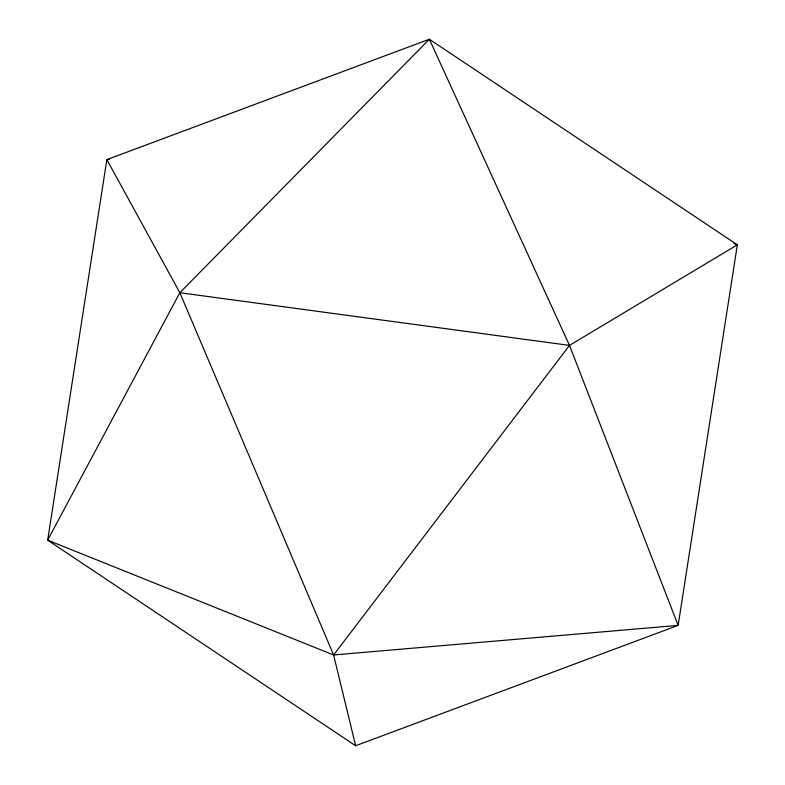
<?xml version="1.0" encoding="UTF-8"?>
<svg xmlns="http://www.w3.org/2000/svg" width="785" height="785" viewBox="0 0 785 785"><rect width="100%" height="100%" fill="white"/><g stroke="black" fill="none" stroke-linecap="round" stroke-linejoin="round"><path stroke-width="1.18" d="M109.292 159.424L106.848 159.63L179.844 292.726L47.669 540.168L355.644 745.75L678.152 625.37L737.331 244.832L429.356 39.25L106.848 159.63L47.669 540.168L333.605 654.975L678.152 625.37L569.498 345.39L429.356 39.25L179.844 292.726L333.605 654.975L355.644 745.75M333.605 654.975L569.498 345.39L737.331 244.832L733.926 243.468M179.844 292.726L569.498 345.39"/></g></svg>
